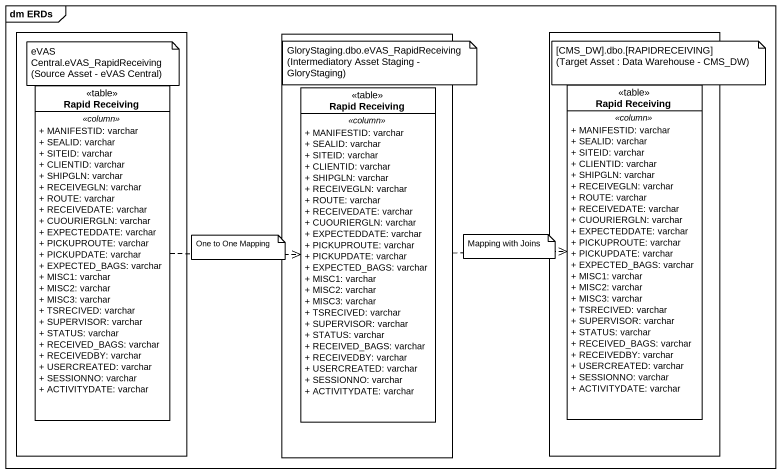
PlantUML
@startuml
mainframe dm ERDs
hide circle
hide empty members
skinparam classAttributeIconSize 0
rectangle " " as rectangle1 {
  class "Rapid Receiving" as Rapid_Receiving <<table>> {
    .. <<column>> ..
    + MANIFESTID: varchar
    + SEALID: varchar
    + SITEID: varchar
    + CLIENTID: varchar
    + SHIPGLN: varchar
    + RECEIVEGLN: varchar
    + ROUTE: varchar
    + RECEIVEDATE: varchar
    + CUOURIERGLN: varchar
    + EXPECTEDDATE: varchar
    + PICKUPROUTE: varchar
    + PICKUPDATE: varchar
    + EXPECTED_BAGS: varchar
    + MISC1: varchar
    + MISC2: varchar
    + MISC3: varchar
    + TSRECIVED: varchar
    + SUPERVISOR: varchar
    + STATUS: varchar
    + RECEIVED_BAGS: varchar
    + RECEIVEDBY: varchar
    + USERCREATED: varchar
    + SESSIONNO: varchar
    + ACTIVITYDATE: varchar
  }
}
rectangle " " as rectangle2 {
  class "Rapid Receiving" as Rapid_Receiving_2 <<table>> {
    .. <<column>> ..
    + MANIFESTID: varchar
    + SEALID: varchar
    + SITEID: varchar
    + CLIENTID: varchar
    + SHIPGLN: varchar
    + RECEIVEGLN: varchar
    + ROUTE: varchar
    + RECEIVEDATE: varchar
    + CUOURIERGLN: varchar
    + EXPECTEDDATE: varchar
    + PICKUPROUTE: varchar
    + PICKUPDATE: varchar
    + EXPECTED_BAGS: varchar
    + MISC1: varchar
    + MISC2: varchar
    + MISC3: varchar
    + TSRECIVED: varchar
    + SUPERVISOR: varchar
    + STATUS: varchar
    + RECEIVED_BAGS: varchar
    + RECEIVEDBY: varchar
    + USERCREATED: varchar
    + SESSIONNO: varchar
    + ACTIVITYDATE: varchar
  }
}
rectangle " " as rectangle3 {
  class "Rapid Receiving" as Rapid_Receiving_3 <<table>> {
    .. <<column>> ..
    + MANIFESTID: varchar
    + SEALID: varchar
    + SITEID: varchar
    + CLIENTID: varchar
    + SHIPGLN: varchar
    + RECEIVEGLN: varchar
    + ROUTE: varchar
    + RECEIVEDATE: varchar
    + CUOURIERGLN: varchar
    + EXPECTEDDATE: varchar
    + PICKUPROUTE: varchar
    + PICKUPDATE: varchar
    + EXPECTED_BAGS: varchar
    + MISC1: varchar
    + MISC2: varchar
    + MISC3: varchar
    + TSRECIVED: varchar
    + SUPERVISOR: varchar
    + STATUS: varchar
    + RECEIVED_BAGS: varchar
    + RECEIVEDBY: varchar
    + USERCREATED: varchar
    + SESSIONNO: varchar
    + ACTIVITYDATE: varchar
  }
}
rectangle2 .right.> Rapid_Receiving_3
Rapid_Receiving .right.> Rapid_Receiving_2
note as N1
  eVAS Central.eVAS_RapidReceiving
  (Source Asset - eVAS Central)
end note
note as N2
  GloryStaging.dbo.eVAS_RapidReceiving
  (Intermediatory Asset Staging - GloryStaging)
end note
note as N3
  [CMS_DW].dbo.[RAPIDRECEIVING]
  (Target Asset : Data Warehouse - CMS_DW)
end note
note as N4
  One to One Mapping
end note
note as N5
  Mapping with Joins
end note
@enduml
